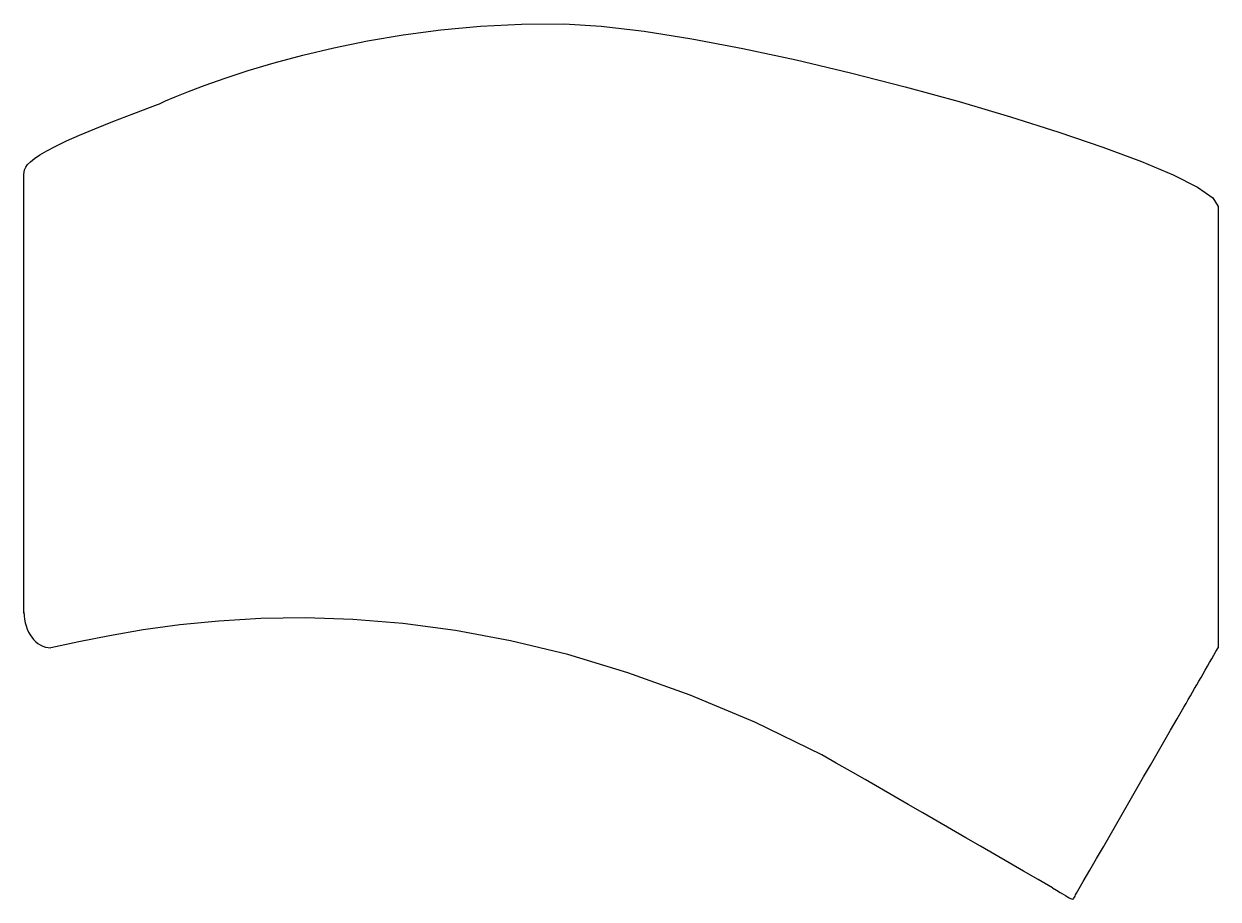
# Model space of a CAD drawing. Extents: x 30 to 186, y 74 to 189.
import ezdxf

# ---------------------------------------------------------------- set-up
doc = ezdxf.new("R2010")
doc.units = 0
doc.header["$MEASUREMENT"] = 0
doc.layers.add('BOTTOM_U_306E_U_30B3_U_30D', color=7, linetype='CONTINUOUS')

msp = doc.modelspace()

# ---------------------------------------------------------------- linework, layer by layer
at = {"layer": 'BOTTOM_U_306E_U_30B3_U_30D'}
for points in [[(47.1, 178.33), (47.36, 178.45), (48.15, 178.81), (49.43, 179.35), (51.18, 180.06), (53.37, 180.89), (56, 181.82), (59.02, 182.81), (62.42, 183.82), (66.18, 184.83), (70.27, 185.8), (74.67, 186.7), (79.36, 187.49), (84.3, 188.14), (89.49, 188.62), (94.89, 188.89), (100.49, 188.92)], [(100.49, 188.92), (105.37, 188.62), (111, 187.96), (117.24, 186.97), (123.94, 185.7), (130.94, 184.19), (138.11, 182.5), (145.29, 180.66), (152.34, 178.73), (159.11, 176.73), (165.46, 174.73), (171.23, 172.76), (176.29, 170.87), (180.47, 169.1), (183.65, 167.49), (185.66, 166.1), (186.36, 164.97)], [(29.55, 168.89), (29.55, 169.18), (29.57, 169.48), (29.65, 169.78), (29.79, 170.11), (30.04, 170.46), (30.41, 170.84), (30.94, 171.27), (31.65, 171.75), (32.57, 172.29), (33.73, 172.89), (35.14, 173.56), (36.85, 174.32), (38.87, 175.17), (41.23, 176.11), (43.97, 177.16), (47.1, 178.33)], [(29.55, 111.62), (29.55, 115.2), (29.55, 118.78), (29.55, 122.36), (29.55, 125.94), (29.55, 129.52), (29.55, 133.1), (29.55, 136.68), (29.55, 140.26), (29.55, 143.84), (29.55, 147.42), (29.55, 151), (29.55, 154.58), (29.55, 158.15), (29.55, 161.73), (29.55, 165.31), (29.55, 168.89)], [(186.36, 164.97), (186.36, 161.35), (186.36, 157.73), (186.36, 154.11), (186.36, 150.49), (186.36, 146.87), (186.36, 143.25), (186.36, 139.63), (186.36, 136.01), (186.36, 132.39), (186.36, 128.77), (186.36, 125.15), (186.36, 121.53), (186.36, 117.91), (186.36, 114.29), (186.36, 110.68), (186.36, 107.06)], [(186.36, 164.97), (186.36, 164.97)], [(29.55, 111.74), (29.57, 111.26), (29.62, 110.8), (29.71, 110.35), (29.83, 109.92), (29.98, 109.51), (30.15, 109.13), (30.36, 108.77), (30.58, 108.44), (30.83, 108.13), (31.1, 107.86), (31.4, 107.63), (31.7, 107.43), (32.03, 107.28), (32.37, 107.16), (32.72, 107.09), (33.08, 107.07)], [(134.32, 93.03), (125.52, 97.28), (117.03, 100.85), (108.85, 103.79), (100.98, 106.16), (93.43, 107.99), (86.21, 109.34), (79.32, 110.26), (72.76, 110.79), (66.55, 110.99), (60.68, 110.9), (55.17, 110.57), (50.01, 110.06), (45.22, 109.4), (40.8, 108.65), (36.75, 107.85), (33.08, 107.07)], [(167.77, 74.85), (168.65, 76.38), (169.53, 77.9), (170.41, 79.43), (171.29, 80.96), (172.18, 82.49), (173.06, 84.01), (173.94, 85.54), (174.82, 87.07), (175.7, 88.6), (176.58, 90.12), (177.47, 91.65), (178.35, 93.18), (179.23, 94.7), (180.11, 96.23), (180.99, 97.76), (181.87, 99.29), (182.15, 99.77), (182.44, 100.26), (182.72, 100.74), (183, 101.23), (183.28, 101.71), (183.56, 102.2), (183.84, 102.69), (184.12, 103.17), (184.4, 103.66), (184.68, 104.14), (184.96, 104.63), (185.24, 105.11), (185.52, 105.6), (185.8, 106.08), (186.08, 106.57), (186.36, 107.06)], [(164.61, 75.56), (162.72, 76.65), (160.82, 77.75), (158.93, 78.84), (157.04, 79.93), (155.14, 81.02), (153.25, 82.11), (151.36, 83.21), (149.46, 84.3), (147.57, 85.39), (145.68, 86.48), (143.78, 87.57), (141.89, 88.67), (140, 89.76), (138.1, 90.85), (136.21, 91.94), (134.32, 93.03)], [(164.61, 75.56), (165.16, 75.25), (165.62, 74.97), (166.02, 74.74), (166.34, 74.54), (166.6, 74.38), (166.82, 74.25), (166.99, 74.16), (167.12, 74.1), (167.22, 74.08), (167.3, 74.1), (167.37, 74.14), (167.43, 74.22), (167.5, 74.33), (167.57, 74.48), (167.65, 74.65), (167.77, 74.85)]]:
    msp.add_lwpolyline(points, dxfattribs=at)

doc.saveas('drawing.dxf')
